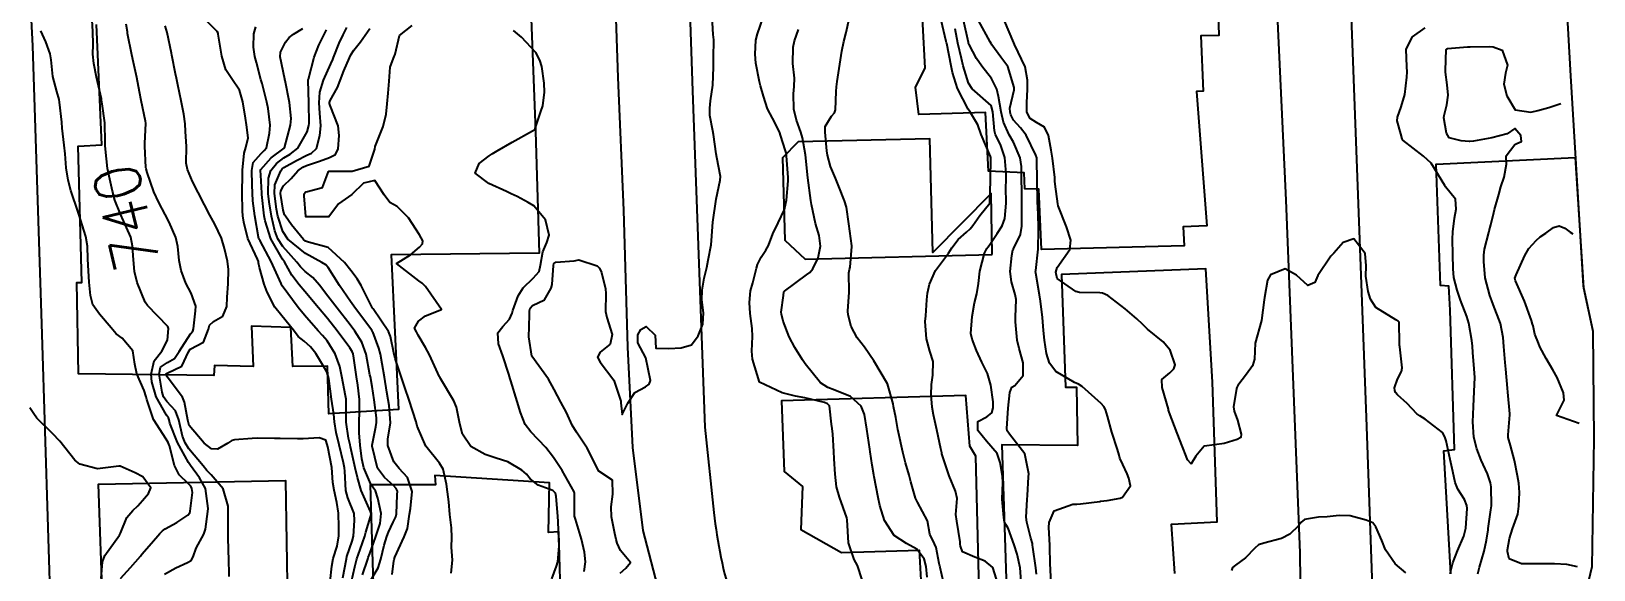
# Model space of a CAD drawing. Header units: metres. Extents: x 318500 to 325275, y 7408834 to 7428799.
# Drawn here: x 320299.1 to 320436.3, y 7413428 to 7413475.3 of the extents above; entities that cross this region are included whole.
import ezdxf
from ezdxf.enums import TextEntityAlignment as Align

# ---------------------------------------------------------------- set-up
doc = ezdxf.new("R2010")
doc.units = ezdxf.units.M
doc.header["$MEASUREMENT"] = 0
for name, color, linetype in [('Area', 45, 'Continuous'), ('Cotas', 45, 'Continuous'), ('Curvas de Nivel 1m', 11, 'Continuous'), ('Curvas de Nivel 5m', 15, 'Continuous'), ('Edificações', 30, 'Continuous'), ('Vias Primárias', 230, 'Continuous')]:
    doc.layers.add(name, color=color, linetype=linetype)
doc.styles.add('Style-STANDARD', font='STANDARD.shx')

msp = doc.modelspace()

# ---------------------------------------------------------------- linework, layer by layer
at = {"layer": 'Area'}
msp.add_lwpolyline([(320433.88, 7413477.62), (320434.23, 7413471.39), (320435.34, 7413452.96), (320436.2, 7413448.97), (320436.28, 7413439.52), (320436.21, 7413433.9), (320436.11, 7413428.29), (320435.69, 7413426.56), (320435.59, 7413415.06), (320435.23, 7413411.91), (320435.24, 7413411.36), (320435.26, 7413408.71), (320434.72, 7413403.46), (320434.51, 7413402.12), (320434.26, 7413398.4), (320434.36, 7413388.74), (320434.14, 7413387.75), (320434.2, 7413379.74), (320433.91, 7413374.21), (320432.94, 7413350.8), (320432.5, 7413343.36), (320432.4, 7413335.12)], dxfattribs=at)
at = {"layer": 'Curvas de Nivel 1m', "flags": 128}
for points, elevation in [([(320326.47, 7413427.32), (320326.78, 7413428.98), (320326.83, 7413429.18), (320327.29, 7413430.53), (320327.39, 7413430.97), (320327.5, 7413432.34), (320327.45, 7413432.97), (320326.9, 7413434.35), (320326.72, 7413434.98), (320326.63, 7413436.69), (320326.61, 7413436.98), (320326.53, 7413437.4), (320326.13, 7413438.99), (320325.88, 7413440.09), (320325.74, 7413441), (320325.67, 7413441.68), (320325.48, 7413443.01), (320325.23, 7413444.82), (320325.19, 7413445.01), (320325.05, 7413445.41), (320324.1, 7413447.02), (320323.64, 7413447.6), (320323.08, 7413448.1), (320322.54, 7413448.5), (320322.12, 7413449.05), (320321.11, 7413450.31), (320320.51, 7413451.08), (320319.82, 7413452.4), (320319.57, 7413453.09), (320319.16, 7413454.58), (320319.06, 7413454.98), (320319.05, 7413455.09), (320318.96, 7413455.3), (320318.14, 7413457.11), (320317.78, 7413458.56), (320317.69, 7413459.11), (320317.65, 7413459.53), (320317.64, 7413461.11), (320317.67, 7413462.72), (320317.66, 7413463.11), (320317.8, 7413464.61), (320317.95, 7413465.11), (320318.15, 7413465.94), (320318.02, 7413467.11), (320317.92, 7413467.69), (320317.68, 7413469.12), (320317.38, 7413470.15), (320316.72, 7413471.13), (320316.19, 7413471.93), (320315.85, 7413473.14), (320315.53, 7413475.06), (320315.51, 7413475.15), (320315.44, 7413475.29), (320313.58, 7413477.17)], 743), ([(320316.49, 7413427.44), (320316.45, 7413429.12), (320316.44, 7413429.52), (320316.41, 7413431.12), (320316.41, 7413431.57), (320316.39, 7413433.12), (320316.39, 7413433.62), (320315.97, 7413435.13), (320314.92, 7413436.36), (320314.53, 7413436.75), (320314.2, 7413437.15), (320312.95, 7413438.63), (320312.61, 7413439.18), (320312.39, 7413439.76), (320312.06, 7413441.18), (320311.78, 7413441.97), (320311.01, 7413442.8), (320310.72, 7413443.2), (320310.6, 7413443.63), (320310.33, 7413445.21), (320310.45, 7413445.81), (320311.06, 7413446.22), (320311.69, 7413446.57), (320312.09, 7413447.18), (320313.09, 7413448.74), (320313.29, 7413448.97), (320313.36, 7413449.17), (320313.53, 7413450.75), (320313.55, 7413451.17), (320313.14, 7413452.32), (320312.68, 7413453.18), (320312.28, 7413454.3), (320312.1, 7413455.19), (320311.98, 7413456.4), (320311.81, 7413457.19), (320311.22, 7413458.54), (320310.87, 7413459.21), (320310.3, 7413460.28), (320309.86, 7413461.22), (320309.28, 7413462.9), (320309.19, 7413463.23), (320309.17, 7413463.34), (320309.08, 7413465.23), (320309.08, 7413465.47), (320309.17, 7413467.23), (320309.15, 7413467.41), (320308.77, 7413469.24), (320308.62, 7413469.99), (320308.37, 7413471.24), (320308.09, 7413472.56), (320307.94, 7413473.24), (320307.57, 7413475.11), (320307.55, 7413475.25), (320307.45, 7413475.94)], 741), ([(320325.34, 7413427), (320325.49, 7413428.33), (320325.62, 7413429), (320325.96, 7413430.11), (320326.11, 7413430.99), (320326.11, 7413431.75), (320326.09, 7413432.99), (320325.95, 7413433.94), (320325.69, 7413435), (320325.6, 7413435.68), (320325.5, 7413437), (320325.15, 7413438.81), (320325.1, 7413439.01), (320324.97, 7413439.39), (320324.39, 7413439.6), (320322.97, 7413439.52), (320322.49, 7413439.52), (320320.97, 7413439.55), (320320.47, 7413439.56), (320318.97, 7413439.57), (320318.51, 7413439.55), (320316.96, 7413439.43), (320316.72, 7413439.37), (320316.36, 7413439.13), (320315.47, 7413438.62), (320314.95, 7413438.64), (320314.28, 7413439.15), (320312.98, 7413440.69), (320312.85, 7413441.17), (320312.58, 7413442.75), (320312.38, 7413443.18), (320311.04, 7413444.96), (320310.96, 7413445.2), (320310.98, 7413445.27), (320311.04, 7413445.3), (320312.33, 7413445.9), (320312.91, 7413447.17), (320313.07, 7413447.39), (320314.23, 7413448.01), (320314.67, 7413449.15), (320314.75, 7413449.5), (320315.1, 7413449.83), (320315.94, 7413450.3), (320316.27, 7413451.13), (320316.31, 7413451.96), (320316.4, 7413453.13), (320316.43, 7413454.4), (320316.33, 7413455.13), (320316.08, 7413456.24), (320315.8, 7413457.14), (320315.22, 7413458.36), (320314.8, 7413459.15), (320314.32, 7413460.08), (320313.76, 7413461.16), (320313.26, 7413462.12), (320312.82, 7413463.18), (320312.72, 7413463.74), (320312.73, 7413465.18), (320312.66, 7413466.52), (320312.61, 7413467.18), (320312.5, 7413468.03), (320312.27, 7413469.19), (320311.97, 7413470.6), (320311.85, 7413471.19), (320311.77, 7413471.57), (320311.44, 7413473.2), (320311.41, 7413473.38), (320311.04, 7413475.21), (320310.87, 7413475.78)], 742), ([(320327.24, 7413426.98), (320327.51, 7413428.28), (320327.7, 7413428.97), (320328, 7413429.8), (320328.39, 7413430.96), (320328.49, 7413431.33), (320328.88, 7413432.66), (320328.95, 7413432.89), (320328.95, 7413432.96), (320328.88, 7413433.14), (320328.07, 7413434.97), (320327.76, 7413436.14), (320327.55, 7413436.97), (320327.13, 7413438.81), (320327.1, 7413438.98), (320326.97, 7413439.59), (320326.77, 7413440.98), (320326.77, 7413442.75), (320326.75, 7413442.99), (320326.71, 7413443.3), (320326.38, 7413445), (320326.19, 7413445.86), (320325.8, 7413447), (320325.08, 7413448.12), (320324.67, 7413448.6), (320324.3, 7413449.02), (320323.11, 7413450.37), (320322.53, 7413451.05), (320321.15, 7413452.97), (320321.09, 7413453.07), (320321.06, 7413453.16), (320320.18, 7413455.08), (320319.2, 7413456.9), (320319.1, 7413457.09), (320319.07, 7413457.23), (320318.73, 7413459.1), (320318.55, 7413460.41), (320318.53, 7413461.1), (320318.52, 7413461.84), (320318.47, 7413463.1), (320318.6, 7413463.79), (320319.3, 7413464.59), (320319.57, 7413464.83), (320319.75, 7413465.09), (320320.04, 7413466.37), (320320.08, 7413467.08), (320319.9, 7413468.53), (320319.79, 7413469.09), (320319.38, 7413470.73), (320319.28, 7413471.09), (320318.88, 7413472.58), (320318.75, 7413473.1), (320318.61, 7413473.91), (320318.65, 7413475.1), (320318.84, 7413475.71)], 744), ([(320330.81, 7413427.61), (320330.95, 7413428.8), (320330.97, 7413428.93), (320331.03, 7413429.12), (320331.85, 7413430.91), (320332.13, 7413431.64), (320332.33, 7413432.91), (320332.4, 7413433.39), (320332.55, 7413434.91), (320332.13, 7413436.12), (320331.4, 7413436.92), (320330.94, 7413437.51), (320330.42, 7413438.94), (320330.42, 7413439.49), (320330.64, 7413440.94), (320330.53, 7413442.46), (320330.45, 7413442.94), (320330.34, 7413443.62), (320330.11, 7413444.94), (320329.91, 7413446.1), (320329.76, 7413446.95), (320329.62, 7413447.49), (320329.09, 7413448.93), (320329.08, 7413448.95), (320329.01, 7413449.05), (320327.57, 7413450.98), (320327.13, 7413451.59), (320326.17, 7413453), (320325.17, 7413454.58), (320324.97, 7413454.81), (320324.63, 7413455.02), (320323.18, 7413455.8), (320321.64, 7413457.06), (320321.21, 7413457.72), (320320.75, 7413459.07), (320320.63, 7413459.68), (320320.47, 7413461.08), (320320.51, 7413461.83), (320321.01, 7413463.07), (320321.13, 7413463.23), (320321.28, 7413463.34), (320322.4, 7413463.95), (320323.3, 7413464.43), (320323.71, 7413464.62), (320324.16, 7413465.03), (320324.45, 7413466.15), (320324.52, 7413467.02), (320324.45, 7413468.13), (320324.38, 7413469.02), (320324.45, 7413469.95), (320324.76, 7413471.02), (320325.4, 7413472.46), (320325.58, 7413472.84), (320325.65, 7413473.01), (320326.15, 7413474.28), (320326.48, 7413475), (320326.82, 7413475.63)], 747), ([(320335.97, 7413427.71), (320336.09, 7413428.86), (320336, 7413430.02), (320336.02, 7413430.86), (320336, 7413431.72), (320335.87, 7413432.87), (320335.76, 7413434), (320335.66, 7413434.87), (320335.58, 7413435.53), (320335.28, 7413436.87), (320334.94, 7413437.37), (320333.76, 7413438.89), (320332.99, 7413440.64), (320332.92, 7413440.91), (320332.89, 7413441.01), (320332.28, 7413442.92), (320331.92, 7413444.03), (320331.62, 7413444.92), (320331.06, 7413446.57), (320330.98, 7413446.93), (320330.66, 7413448.51), (320330.48, 7413448.94), (320329.12, 7413450.94), (320329.11, 7413450.96), (320329.08, 7413451), (320328.07, 7413452.98), (320327.73, 7413453.56), (320327.16, 7413454.3), (320326.62, 7413455), (320325.19, 7413456.31), (320323.45, 7413456.78), (320323.2, 7413456.87), (320323, 7413457.04), (320321.96, 7413458.32), (320321.42, 7413459.07), (320321.35, 7413459.19), (320321.24, 7413459.61), (320321, 7413461.07), (320321.02, 7413461.31), (320321.26, 7413461.74), (320321.94, 7413462.39), (320322.52, 7413463.05), (320322.95, 7413463.38), (320323.29, 7413463.52), (320324.42, 7413463.9), (320325.3, 7413464.24), (320325.81, 7413464.5), (320326.07, 7413465), (320326.15, 7413466.17), (320326.06, 7413467), (320325.36, 7413468.78), (320325.3, 7413468.96), (320325.3, 7413469.01), (320325.3, 7413469.07), (320325.36, 7413469.22), (320326.01, 7413470.38), (320326.23, 7413471), (320326.54, 7413471.85), (320327.04, 7413472.99), (320327.16, 7413473.25), (320327.42, 7413473.66), (320328.02, 7413474.39), (320328.43, 7413474.98), (320328.85, 7413475.57)], 748), ([(320344.81, 7413427.22), (320345.23, 7413428.33), (320345.34, 7413428.73), (320345.45, 7413430.13), (320345.44, 7413430.73), (320345.38, 7413432.23), (320345.34, 7413432.74), (320345.2, 7413434.45), (320345.13, 7413434.74), (320344.91, 7413434.97), (320343.61, 7413435.45), (320342.92, 7413436), (320342.58, 7413436.43), (320342.18, 7413436.78), (320340.94, 7413437.49), (320339.94, 7413437.82), (320338.95, 7413438.14), (320337.69, 7413438.84), (320336.98, 7413439.93), (320336.75, 7413440.85), (320336.44, 7413442.29), (320336.21, 7413442.86), (320335.04, 7413444.82), (320335, 7413444.88), (320334.95, 7413444.98), (320334.06, 7413446.9), (320333.72, 7413447.54), (320333.09, 7413448.62), (320332.92, 7413448.91), (320332.76, 7413449.25), (320333.1, 7413449.84), (320333.71, 7413450.31), (320335.12, 7413450.88), (320333.73, 7413452.9), (320333.44, 7413453.19), (320333.15, 7413453.41), (320331.17, 7413454.93), (320332.42, 7413455.68), (320333.19, 7413456.36), (320333.45, 7413456.65), (320333.49, 7413456.91), (320333.21, 7413457.44), (320332.23, 7413458.92), (320331.24, 7413459.93), (320330.58, 7413460.27), (320330.09, 7413460.95), (320329.27, 7413462.21), (320328.27, 7413461.98), (320327.25, 7413460.99), (320326.08, 7413460.17), (320325.23, 7413459.01), (320323.25, 7413459.02), (320323.23, 7413459.02), (320323.22, 7413459.04), (320323.08, 7413460.87), (320323.08, 7413461.04), (320323.15, 7413461.15), (320323.25, 7413461.22), (320324.68, 7413461.6), (320325.2, 7413463.01), (320325.25, 7413463.04), (320325.28, 7413463.04), (320327.24, 7413463.03), (320327.28, 7413463.02), (320328.77, 7413463.48), (320329.28, 7413464.96), (320329.31, 7413465.2), (320330, 7413466.95), (320330.26, 7413468.03), (320330.36, 7413468.95), (320330.44, 7413469.88), (320330.53, 7413470.94), (320330.63, 7413472.17), (320330.91, 7413472.94), (320331.06, 7413473.29), (320331.44, 7413474.93), (320332.54, 7413475.83)], 749), ([(320350.82, 7413427.72), (320351.31, 7413428.16), (320351.73, 7413428.65), (320350.84, 7413429.71), (320350.55, 7413430.36), (320350.46, 7413430.67), (320350.33, 7413431.2), (320350.06, 7413432.67), (320350.01, 7413433.56), (320350.17, 7413434.67), (320350.14, 7413435.89), (320348.93, 7413436.69), (320347.91, 7413438.71), (320346.98, 7413440.1), (320346.6, 7413440.73), (320346.1, 7413441.83), (320345.61, 7413442.74), (320345.03, 7413443.85), (320344.53, 7413444.76), (320343.07, 7413446.77), (320342.8, 7413448.48), (320342.79, 7413448.77), (320342.81, 7413449.06), (320342.85, 7413450.77), (320342.91, 7413450.99), (320343.13, 7413451.23), (320344.17, 7413451.72), (320344.76, 7413452.75), (320344.83, 7413453.08), (320344.96, 7413454.75), (320345, 7413454.92), (320345.17, 7413455.04), (320346.76, 7413455.15), (320347.18, 7413455.23), (320348.78, 7413454.7), (320349, 7413454.52), (320349.16, 7413454.13), (320349.51, 7413452.69), (320349.54, 7413452.29), (320349.51, 7413450.69), (320349.63, 7413450.17), (320350.1, 7413448.68), (320349.94, 7413447.82), (320349.07, 7413447.14), (320348.82, 7413446.69), (320349.06, 7413446.25), (320350.27, 7413444.68), (320350.86, 7413442.82), (320350.87, 7413442.67), (320351, 7413441.67), (320351.48, 7413442.66), (320352.09, 7413443.59), (320353.03, 7413444.08), (320353.36, 7413444.31), (320353.47, 7413444.63), (320353.07, 7413446.64), (320352.37, 7413447.94), (320352.36, 7413448.65), (320352.63, 7413449.12), (320353.1, 7413449.39), (320353.89, 7413448.63), (320353.94, 7413447.48), (320355.08, 7413447.45), (320356.18, 7413447.5), (320357.08, 7413447.78), (320357.67, 7413448.58), (320358.08, 7413449.6), (320358.12, 7413450.58), (320357.99, 7413451.73), (320358, 7413452.58), (320358.2, 7413453.62), (320358.43, 7413454.57), (320358.55, 7413455.2), (320358.79, 7413456.57), (320358.83, 7413456.94), (320358.96, 7413458.56), (320359.25, 7413460.56), (320359.59, 7413462.24), (320359.61, 7413462.56), (320359.3, 7413464.22), (320359.24, 7413464.56), (320359.01, 7413466.25), (320358.96, 7413466.57), (320358.69, 7413467.91), (320358.67, 7413468.57), (320358.75, 7413469.19), (320358.94, 7413470.57), (320359.01, 7413472.17), (320359, 7413472.57), (320359.01, 7413472.97), (320359.03, 7413474.57), (320358.99, 7413475.02), (320358.89, 7413476.57)], 751), ([(320372.06, 7413427.13), (320371.65, 7413428.39), (320371.35, 7413428.91), (320370.85, 7413430.4), (320370.75, 7413432.4), (320370.72, 7413432.57), (320370.08, 7413434.41), (320369.81, 7413435.31), (320369.7, 7413436.42), (320369.61, 7413437.76), (320369.56, 7413438.42), (320369.47, 7413439.93), (320369.41, 7413440.42), (320369.37, 7413440.8), (320369.2, 7413442.43), (320369.01, 7413442.6), (320368.74, 7413442.7), (320367.02, 7413443.13), (320366.21, 7413443.27), (320365.03, 7413443.57), (320363.04, 7413444.51), (320362.43, 7413446.52), (320362.38, 7413447.22), (320362.44, 7413448.52), (320362.41, 7413449.21), (320362.23, 7413450.52), (320362.17, 7413451.49), (320362.26, 7413452.52), (320362.45, 7413453.22), (320362.78, 7413454.51), (320362.87, 7413454.82), (320363.18, 7413455.46), (320363.61, 7413456.09), (320363.83, 7413456.5), (320364.2, 7413457.51), (320364.67, 7413458.49), (320365.24, 7413459.67), (320365.41, 7413460.48), (320365.56, 7413462.19), (320365.56, 7413462.48), (320365.42, 7413464.37), (320365.41, 7413464.48), (320365.4, 7413464.56), (320365.31, 7413464.9), (320364.93, 7413466.09), (320364.79, 7413466.49), (320364.18, 7413467.67), (320363.75, 7413468.5), (320363.38, 7413469.62), (320363.13, 7413470.51), (320363.04, 7413470.87), (320362.71, 7413472.52), (320362.65, 7413473.29), (320362.73, 7413474.52), (320362.86, 7413475.1), (320363.36, 7413476.51)], 752), ([(320379.33, 7413426.28), (320378.9, 7413428.22), (320378.89, 7413428.29), (320378.88, 7413428.34), (320378.83, 7413428.56), (320378.55, 7413429.99), (320378.42, 7413430.3), (320378, 7413431.16), (320377.8, 7413432.31), (320376.9, 7413433.97), (320376.75, 7413434.32), (320376.34, 7413435.74), (320376.17, 7413436.33), (320375.87, 7413437.41), (320375.63, 7413438.34), (320375.24, 7413440.09), (320375.18, 7413440.35), (320375.15, 7413440.51), (320375, 7413441.39), (320374.81, 7413442.35), (320374.77, 7413442.6), (320374.28, 7413444.36), (320373.07, 7413446.37), (320372.26, 7413447.56), (320371.63, 7413448.39), (320371.1, 7413449.38), (320370.82, 7413450.4), (320370.81, 7413450.72), (320370.91, 7413452.4), (320370.88, 7413454.11), (320370.95, 7413454.4), (320370.99, 7413454.59), (320371.14, 7413456.4), (320371.14, 7413456.46), (320370.9, 7413458.4), (320370.69, 7413459.86), (320370.52, 7413460.41), (320370.01, 7413461.68), (320369.71, 7413462.42), (320369.29, 7413463.43), (320369, 7413464.43), (320368.95, 7413464.8), (320368.8, 7413466.44), (320368.81, 7413466.96), (320369.35, 7413467.86), (320369.63, 7413468.16), (320369.71, 7413468.42), (320369.77, 7413470.03), (320369.81, 7413470.42), (320369.87, 7413470.9), (320370.09, 7413472.42), (320370.27, 7413473.57), (320370.45, 7413474.41), (320370.66, 7413475.2), (320370.91, 7413476.41)], 754), ([(320386.01, 7413426.99), (320385.93, 7413428.2), (320385.66, 7413429.39), (320385.41, 7413430.2), (320384.87, 7413431.67), (320384.68, 7413432.01), (320384.56, 7413432.21), (320384.48, 7413432.62), (320384.36, 7413434.22), (320384.41, 7413435.7), (320384.38, 7413436.22), (320384.18, 7413437.45), (320383.9, 7413438.23), (320382.98, 7413439.32), (320382.22, 7413440.25), (320382.22, 7413441.03), (320383.01, 7413441.45), (320383.45, 7413441.8), (320383.56, 7413442.23), (320383.56, 7413442.76), (320383.35, 7413444.24), (320383.06, 7413445.26), (320382.57, 7413446.25), (320382.1, 7413447.27), (320381.7, 7413448.26), (320381.61, 7413448.77), (320381.7, 7413450.26), (320381.93, 7413451.46), (320382.13, 7413452.26), (320382.26, 7413453.16), (320382.39, 7413454.25), (320382.79, 7413455.84), (320383.01, 7413456.24), (320383.09, 7413456.35), (320383.2, 7413456.51), (320383.9, 7413457.55), (320384.34, 7413458.22), (320384.59, 7413458.87), (320384.69, 7413460.22), (320384.68, 7413461.63), (320384.69, 7413462.22), (320384.7, 7413462.81), (320384.57, 7413464.22), (320384.19, 7413465.36), (320383.76, 7413466.23), (320383.68, 7413466.57), (320383.53, 7413468.24), (320383.37, 7413468.78), (320381.72, 7413470.27), (320381.4, 7413470.76), (320380.93, 7413472.27), (320380.77, 7413472.93), (320380.46, 7413474.28), (320380.21, 7413475.54)], 756), ([(320387.35, 7413427.65), (320387.31, 7413428.18), (320387.03, 7413430.02), (320387.01, 7413430.19), (320387, 7413430.32), (320386.87, 7413430.8), (320386.5, 7413432.19), (320386.45, 7413432.63), (320386.53, 7413434.19), (320386.56, 7413434.55), (320386.67, 7413436.19), (320386.68, 7413436.45), (320386.34, 7413438.2), (320384.99, 7413439.93), (320384.78, 7413440.21), (320384.77, 7413440.44), (320384.87, 7413442.21), (320385.03, 7413443.59), (320385.2, 7413444.05), (320385.45, 7413444.21), (320386.18, 7413445.07), (320386.2, 7413446.2), (320385.85, 7413447.44), (320385.67, 7413448.2), (320385.53, 7413449.8), (320385.53, 7413450.21), (320385.57, 7413451.77), (320385.5, 7413452.21), (320385.17, 7413453.31), (320385.05, 7413454.21), (320385.19, 7413455.62), (320385.29, 7413456.11), (320385.34, 7413456.21), (320385.95, 7413457.47), (320386.07, 7413458.2), (320386.07, 7413459.38), (320386.06, 7413460.2), (320386.06, 7413461.42), (320386.05, 7413462.2), (320386.05, 7413463.45), (320385.92, 7413464.2), (320385.33, 7413465.56), (320384.96, 7413466.22), (320384.46, 7413467.33), (320384.25, 7413468.23), (320384.02, 7413469.59), (320383.89, 7413470.23), (320383.4, 7413471.15), (320382.55, 7413472.25), (320382.09, 7413472.93), (320381.44, 7413474.14), (320381.39, 7413474.27), (320381.38, 7413474.33), (320380.95, 7413476.28)], 757), ([(320388.64, 7413426.32), (320388.58, 7413428.16), (320388.57, 7413428.43), (320388.52, 7413430.17), (320388.45, 7413431.74), (320388.47, 7413432.17), (320388.9, 7413433.2), (320390.56, 7413433.79), (320390.9, 7413433.78), (320391.23, 7413433.8), (320392.91, 7413434.03), (320392.98, 7413434.04), (320393.56, 7413434.1), (320394.7, 7413434.3), (320394.91, 7413434.4), (320395.6, 7413435.4), (320395.47, 7413436.07), (320395.32, 7413436.45), (320394.95, 7413437.26), (320394.69, 7413437.82), (320394.62, 7413438.09), (320394.47, 7413438.59), (320393.96, 7413440.1), (320393.6, 7413441.51), (320393.42, 7413442.1), (320393.27, 7413442.35), (320393.03, 7413442.61), (320391.38, 7413444.13), (320391.04, 7413444.32), (320390.71, 7413444.47), (320389.06, 7413445.44), (320388.5, 7413446.17), (320388.24, 7413447.02), (320388.05, 7413448.18), (320387.98, 7413449.04), (320387.89, 7413450.18), (320387.71, 7413451.61), (320387.63, 7413452.18), (320387.29, 7413454.08), (320387.28, 7413454.19), (320387.3, 7413454.3), (320387.52, 7413456.19), (320387.54, 7413457.87), (320387.53, 7413458.19), (320387.47, 7413459.97), (320387.45, 7413460.19), (320387.44, 7413460.36), (320387.41, 7413462.19), (320387.4, 7413464.09), (320387.39, 7413464.19), (320387.31, 7413464.43), (320386.46, 7413466.2), (320385.97, 7413466.83), (320385.35, 7413467.52), (320385.1, 7413467.96), (320385.04, 7413468.21), (320385.02, 7413468.56), (320385.39, 7413470.16), (320385.4, 7413470.2), (320385.39, 7413470.38), (320384.83, 7413472.22), (320384.23, 7413473.03), (320383.44, 7413474.13), (320383.4, 7413474.2), (320383.38, 7413474.24), (320383.3, 7413474.38), (320382.26, 7413476.26)], 758), ([(320423.69, 7413427.7), (320423.9, 7413428.64), (320424.32, 7413429.69), (320424.87, 7413430.98), (320425.04, 7413431.68), (320425.18, 7413433.4), (320425.15, 7413433.68), (320424.92, 7413434.2), (320424.34, 7413435.1), (320424.11, 7413435.69), (320423.9, 7413436.64), (320423.69, 7413437.7), (320423.33, 7413439.36), (320423.22, 7413439.71), (320423, 7413440.08), (320421.49, 7413441.24), (320421.02, 7413441.53), (320420.74, 7413441.73), (320419.91, 7413442.62), (320419.04, 7413443.39), (320418.88, 7413443.6), (320418.81, 7413443.76), (320418.8, 7413444), (320419.05, 7413444.76), (320419.39, 7413445.43), (320419.46, 7413445.75), (320419.27, 7413447.59), (320419.24, 7413447.76), (320419.23, 7413447.89), (320419.19, 7413449.76), (320419.12, 7413449.86), (320418.91, 7413449.98), (320417.14, 7413451.05), (320416.68, 7413451.79), (320416.49, 7413452.46), (320416.28, 7413453.8), (320416.29, 7413454.7), (320416.21, 7413455.8), (320415.22, 7413457.09), (320414.28, 7413456.76), (320413.45, 7413455.84), (320413.2, 7413455.57), (320412.05, 7413453.86), (320411.79, 7413453.24), (320411.17, 7413452.98), (320410.19, 7413453.88), (320409.19, 7413454.45), (320407.91, 7413453.91), (320407.64, 7413453.45), (320407.37, 7413451.92), (320407.34, 7413451.72), (320407.12, 7413449.92), (320406.56, 7413447.93), (320406.5, 7413446.51), (320406.33, 7413445.93), (320405.79, 7413445.21), (320405.04, 7413444.21), (320404.95, 7413444.04), (320404.93, 7413443.95), (320404.66, 7413442.32), (320404.72, 7413441.95), (320405.01, 7413441.15), (320405.34, 7413439.94), (320405.29, 7413439.64), (320404.98, 7413439.46), (320403.84, 7413439.1), (320402.98, 7413438.99), (320402.08, 7413438.87), (320401.34, 7413437.99), (320400.95, 7413437.34), (320400.63, 7413437.68), (320400.5, 7413438.01), (320400.17, 7413438.81), (320399.7, 7413440.02), (320399.02, 7413441.87), (320398.96, 7413442.03), (320398.94, 7413442.12), (320398.39, 7413444.04), (320398.36, 7413444.72), (320399.06, 7413445.33), (320399.43, 7413445.66), (320399.54, 7413446.02), (320399.09, 7413447.32), (320398.48, 7413448.04), (320397.11, 7413449.15), (320396.66, 7413449.6), (320396.16, 7413450.06), (320395.13, 7413450.94), (320393.62, 7413452.1), (320393.15, 7413452.32), (320392.91, 7413452.35), (320391.15, 7413452.38), (320390.82, 7413452.47), (320389.17, 7413453.6), (320389.07, 7413454.16), (320389.18, 7413454.58), (320390.28, 7413456.14), (320390.38, 7413456.97), (320389.98, 7413458.15), (320389.26, 7413459.99), (320389.22, 7413460.16), (320389, 7413461.89), (320388.98, 7413462.16), (320388.97, 7413462.48), (320388.76, 7413464.17), (320388.64, 7413464.86), (320388.42, 7413466.17), (320388.07, 7413466.9), (320387.35, 7413467.29), (320386.81, 7413467.65), (320386.51, 7413468.2), (320386.51, 7413469.06), (320386.58, 7413470.2), (320386.58, 7413471.02), (320386.37, 7413472.2), (320385.44, 7413474.15), (320385.42, 7413474.19), (320385.4, 7413474.21), (320385.36, 7413474.29), (320384.56, 7413476.22)], 759), ([(320306.95, 7413427.25), (320307.83, 7413428.22), (320308.69, 7413429.22), (320308.83, 7413429.38), (320309.68, 7413430.37), (320310.4, 7413431.2), (320310.62, 7413431.44), (320310.86, 7413431.62), (320311.89, 7413432.16), (320312.87, 7413432.81), (320313.02, 7413433.03), (320313.06, 7413433.17), (320313.26, 7413434.81), (320313.22, 7413435.17), (320313.11, 7413435.36), (320312.91, 7413435.57), (320312.09, 7413436.35), (320311.68, 7413437.19), (320311.25, 7413438.9), (320311.14, 7413439.2), (320310.96, 7413439.5), (320309.83, 7413441.21), (320309.26, 7413442.97), (320309.19, 7413443.22), (320309.02, 7413443.76), (320308.38, 7413445.23), (320308.21, 7413446.07), (320308.02, 7413447.24), (320307.08, 7413448.35), (320306.58, 7413448.75), (320306.14, 7413449.26), (320305.11, 7413450.46), (320304.52, 7413451.29), (320304.3, 7413452.12), (320304.2, 7413453.29), (320304.14, 7413454.27), (320304.09, 7413455.3), (320304.04, 7413456.45), (320303.91, 7413457.3), (320303.29, 7413459.24), (320303.27, 7413459.31), (320303.26, 7413459.34), (320303.23, 7413459.42), (320302.58, 7413461.32), (320302.35, 7413462.23), (320302.19, 7413463.32), (320302.08, 7413464.54), (320302.01, 7413465.32), (320301.84, 7413466.81), (320301.79, 7413467.33), (320301.59, 7413469.09), (320301.55, 7413469.33), (320301.37, 7413470.03), (320301.01, 7413471.34), (320300.85, 7413472.79), (320300.76, 7413473.34), (320300.4, 7413474.38), (320299.95, 7413475.35)], 739), ([(320328.84, 7413426.96), (320329.58, 7413428.19), (320329.8, 7413428.95), (320330.09, 7413430.19), (320330.33, 7413430.94), (320330.47, 7413431.32), (320330.87, 7413432.19), (320331.12, 7413432.68), (320331.17, 7413432.93), (320331.24, 7413434.59), (320331.25, 7413434.92), (320331.16, 7413435.17), (320330.91, 7413435.42), (320330.11, 7413436.13), (320329.5, 7413436.95), (320329.03, 7413438.89), (320329.04, 7413438.96), (320329.37, 7413440.57), (320329.43, 7413440.95), (320329.41, 7413441.37), (320329.21, 7413442.96), (320329.03, 7413444.12), (320328.89, 7413444.96), (320328.85, 7413445.15), (320328.5, 7413446.97), (320328.12, 7413448.01), (320327.52, 7413448.98), (320327.1, 7413449.53), (320325.97, 7413451), (320325.14, 7413452.06), (320324.41, 7413453.02), (320323.83, 7413453.7), (320323.16, 7413454.23), (320322.76, 7413454.64), (320322.42, 7413455.05), (320321.19, 7413456.41), (320320.75, 7413457.07), (320320.5, 7413457.78), (320320.19, 7413459.08), (320319.99, 7413460.34), (320319.92, 7413461.08), (320319.93, 7413462.42), (320320.14, 7413463.08), (320320.65, 7413463.71), (320321.3, 7413464.19), (320321.85, 7413464.51), (320322.51, 7413465.05), (320323.32, 7413466.48), (320323.49, 7413467.04), (320323.51, 7413467.21), (320323.47, 7413469.04), (320323.42, 7413471), (320323.43, 7413471.04), (320323.45, 7413471.1), (320323.94, 7413473.03), (320324.37, 7413474.08), (320324.82, 7413475.02), (320325.02, 7413475.45)], 746), ([(320377.76, 7413427.36), (320377.68, 7413428.31), (320377.5, 7413428.98), (320376.85, 7413429.82), (320375.94, 7413430.33), (320374.86, 7413431.04), (320374.02, 7413432.36), (320373.6, 7413433.66), (320373.46, 7413434.36), (320373.11, 7413436.18), (320373.08, 7413436.37), (320372.94, 7413437.21), (320372.77, 7413438.37), (320372.74, 7413438.6), (320372.47, 7413440.38), (320372.27, 7413441.65), (320371.96, 7413442.39), (320371.02, 7413443.24), (320369.65, 7413443.8), (320369.03, 7413444.04), (320368.41, 7413444.44), (320367.06, 7413446.1), (320366.83, 7413446.45), (320366.15, 7413447.53), (320365.66, 7413448.47), (320365.11, 7413449.85), (320364.97, 7413450.48), (320364.96, 7413450.65), (320365.14, 7413452.1), (320365.19, 7413452.43), (320365.23, 7413452.48), (320367.16, 7413453.91), (320367.47, 7413454.14), (320367.73, 7413454.44), (320368.2, 7413455.42), (320368.41, 7413456.44), (320368.27, 7413457.39), (320367.97, 7413458.44), (320367.6, 7413460.09), (320367.54, 7413460.45), (320367.28, 7413462.45), (320367.07, 7413464.45), (320366.82, 7413465.95), (320366.68, 7413466.46), (320366.3, 7413467.51), (320366.07, 7413468.47), (320366.04, 7413469.81), (320366.1, 7413470.47), (320366.11, 7413471.18), (320365.96, 7413472.47), (320365.99, 7413473.92), (320366.11, 7413474.47), (320366.46, 7413475.46)], 753), ([(320434.84, 7413428.29), (320433.92, 7413428.48), (320432.84, 7413428.55), (320431.89, 7413428.53), (320430.84, 7413428.53), (320429.93, 7413428.53), (320428.85, 7413428.99), (320428.72, 7413429.63), (320428.72, 7413429.77), (320428.87, 7413430.76), (320429.15, 7413431.63), (320429.62, 7413432.9), (320429.69, 7413433.62), (320429.75, 7413434.8), (320429.7, 7413435.62), (320429.6, 7413436.27), (320429.33, 7413437.62), (320428.98, 7413438.93), (320428.78, 7413439.63), (320428.77, 7413439.86), (320428.92, 7413441.63), (320428.92, 7413441.73), (320428.74, 7413443.63), (320428.7, 7413443.98), (320428.55, 7413445.64), (320428.5, 7413446.22), (320428.38, 7413447.64), (320428.32, 7413448.42), (320428.09, 7413449.64), (320427.46, 7413451.33), (320427.33, 7413451.65), (320427.16, 7413452.12), (320426.75, 7413453.66), (320426.62, 7413455.09), (320426.63, 7413455.66), (320426.7, 7413456.17), (320427.07, 7413457.65), (320427.1, 7413457.78), (320427.24, 7413458.32), (320427.51, 7413459.39), (320427.58, 7413459.65), (320427.95, 7413460.97), (320428.13, 7413461.64), (320428.42, 7413462.51), (320428.63, 7413463.64), (320428.58, 7413464.38), (320429.34, 7413465.38), (320429.52, 7413465.45), (320429.93, 7413465.62), (320429.88, 7413466.16), (320429.35, 7413466.76), (320428.68, 7413466.31), (320427.34, 7413465.95), (320425.72, 7413465.67), (320425.4, 7413465.62), (320425.34, 7413465.62), (320424.63, 7413465.69), (320423.59, 7413465.95), (320423.35, 7413466.35), (320423.13, 7413467.71), (320423.16, 7413467.92), (320423.38, 7413468.85), (320423.49, 7413469.71), (320423.4, 7413470.6), (320423.28, 7413471.71), (320423.27, 7413471.86), (320423.33, 7413473.71), (320423.37, 7413473.78), (320423.44, 7413473.8), (320425.19, 7413473.94), (320425.44, 7413473.95), (320427.12, 7413473.98), (320427.44, 7413473.96), (320428.24, 7413473.64), (320428.72, 7413472.34), (320428.52, 7413471.64), (320428.38, 7413470.67), (320428.64, 7413469.64), (320429.37, 7413468.4), (320430.76, 7413468.22), (320431.37, 7413468.34), (320432.33, 7413468.63), (320433.38, 7413468.97)], 761), ([(320435.01, 7413440.87), (320433.02, 7413441.57), (320433.68, 7413442.91), (320433.63, 7413443.56), (320433.06, 7413444.92), (320432.69, 7413445.58), (320432.09, 7413446.58), (320431.56, 7413447.59), (320431.42, 7413447.91), (320431.11, 7413448.7), (320430.95, 7413449.43), (320430.91, 7413449.6), (320430.82, 7413449.91), (320430.19, 7413451.61), (320429.41, 7413453.4), (320429.36, 7413453.63), (320429.46, 7413453.91), (320430.22, 7413455.61), (320430.58, 7413456.23), (320431.22, 7413456.95), (320431.57, 7413457.25), (320432.06, 7413457.59), (320432.75, 7413458.07), (320433.24, 7413458.24), (320433.75, 7413458.02), (320434.21, 7413457.66), (320434.44, 7413457.52)], 762), ([(320305.26, 7413427.27), (320305.38, 7413428.71), (320305.58, 7413429.27), (320306.85, 7413431.07), (320306.94, 7413431.25), (320307.5, 7413432.61), (320308.02, 7413433.23), (320308.47, 7413433.64), (320308.89, 7413434.12), (320309.4, 7413434.72), (320309.62, 7413435.21), (320308.92, 7413436.17), (320308.24, 7413436.54), (320306.93, 7413437.13), (320306.8, 7413437.13), (320304.93, 7413436.89), (320303.39, 7413437.3), (320302.94, 7413437.66), (320301.61, 7413439.32), (320300.97, 7413440), (320299.59, 7413441.35), (320299.35, 7413441.71), (320299, 7413442.24)], 738), ([(320419.79, 7413427.75), (320418.84, 7413428.55), (320417.99, 7413429.77), (320417.67, 7413430.58), (320417.16, 7413431.79), (320416.89, 7413432.13), (320416.29, 7413432.39), (320414.89, 7413432.75), (320413.92, 7413432.8), (320412.89, 7413432.67), (320412.12, 7413432.63), (320410.89, 7413432.45), (320410.58, 7413432.18), (320410.36, 7413431.88), (320409.6, 7413431.15), (320408.87, 7413430.77), (320407.32, 7413430.37), (320406.86, 7413430.22), (320406.53, 7413429.93), (320405.71, 7413429.07), (320404.84, 7413428.42), (320404.56, 7413428.22), (320404.48, 7413427.95)], 758)]:
    msp.add_lwpolyline(points, dxfattribs=dict(at, elevation=elevation))
at = {"layer": 'Curvas de Nivel 5m', "flags": 128}
for points, elevation in [([(320310.81, 7413427.63), (320311.8, 7413428.2), (320312.82, 7413428.66), (320313.14, 7413428.85), (320313.32, 7413429.16), (320313.59, 7413429.91), (320314.25, 7413431.15), (320314.41, 7413431.6), (320314.61, 7413433.14), (320314.63, 7413433.4), (320314.42, 7413435.15), (320313.87, 7413436.1), (320313.1, 7413437.17), (320312.93, 7413437.43), (320311.96, 7413439.19), (320311.29, 7413440.89), (320311.21, 7413441.2), (320311.15, 7413441.36), (320310.99, 7413441.59), (320310.09, 7413443.21), (320309.7, 7413444.54), (320309.63, 7413445.21), (320309.91, 7413446.36), (320310.57, 7413447.21), (320311.08, 7413448.18), (320311.15, 7413449.2), (320311.09, 7413449.38), (320309.32, 7413451.23), (320309.12, 7413451.51), (320308.42, 7413453.24), (320308.19, 7413454.21), (320308.08, 7413455.24), (320308, 7413456.43), (320307.84, 7413457.24), (320307.22, 7413458.66), (320306.94, 7413459.25), (320306.46, 7413460.48), (320306.24, 7413461.27), (320305.94, 7413462.6), (320305.82, 7413463.27), (320305.62, 7413464.96), (320305.6, 7413465.28), (320305.6, 7413465.57), (320305.58, 7413467.28), (320305.35, 7413468.95), (320305.29, 7413469.28), (320305.27, 7413469.38), (320304.85, 7413471.29), (320304.6, 7413472.49), (320304.52, 7413473.29), (320304.56, 7413474.16), (320304.51, 7413475.29), (320304.45, 7413476.3)], 740), ([(320328.18, 7413427.59), (320328.65, 7413428.96), (320328.7, 7413429.09), (320328.83, 7413429.45), (320329.37, 7413430.95), (320329.73, 7413432.08), (320329.83, 7413432.95), (320329.54, 7413434.31), (320329.32, 7413434.95), (320329.15, 7413435.19), (320328.92, 7413435.53), (320328.32, 7413436.97), (320328.14, 7413437.77), (320328, 7413438.97), (320327.9, 7413440.05), (320327.91, 7413440.97), (320327.94, 7413441.91), (320327.92, 7413442.98), (320327.78, 7413444.22), (320327.67, 7413444.98), (320327.43, 7413446.61), (320327.36, 7413446.99), (320327.29, 7413447.2), (320327.08, 7413447.52), (320325.97, 7413449), (320325.11, 7413450.09), (320324.33, 7413451.02), (320323.14, 7413452.46), (320322.64, 7413453.05), (320322, 7413453.9), (320321.33, 7413455.07), (320321.17, 7413455.31), (320320.13, 7413457.08), (320319.64, 7413458.67), (320319.57, 7413459.09), (320319.36, 7413460.98), (320319.35, 7413461.09), (320319.27, 7413462.68), (320319.25, 7413463.09), (320319.25, 7413463.12), (320319.28, 7413463.16), (320320.17, 7413464.21), (320321.31, 7413465.06), (320321.33, 7413465.09), (320321.87, 7413467.06), (320321.93, 7413467.65), (320321.77, 7413469.06), (320321.39, 7413470.99), (320321.37, 7413471.07), (320321.36, 7413471.1), (320320.97, 7413473.07), (320321, 7413473.49), (320321.43, 7413474.36), (320321.74, 7413474.76), (320322.13, 7413475.06), (320322.94, 7413475.56)], 745), ([(320383.84, 7413427.2), (320383.52, 7413428.23), (320382.84, 7413428.79), (320381.96, 7413429.14), (320380.85, 7413429.6), (320380.69, 7413430.1), (320380.67, 7413430.27), (320380.65, 7413430.48), (320380.36, 7413432.28), (320380.27, 7413432.89), (320380.39, 7413434.28), (320380.26, 7413434.93), (320379.68, 7413436.28), (320379.06, 7413438.19), (320379.04, 7413438.29), (320378.97, 7413438.64), (320378.62, 7413440.3), (320378.33, 7413441.62), (320378.21, 7413442.3), (320378.12, 7413443.39), (320378.14, 7413444.3), (320378.26, 7413445.1), (320378.28, 7413446.3), (320378.01, 7413447.23), (320377.69, 7413448.31), (320377.6, 7413449.83), (320377.64, 7413450.31), (320377.73, 7413451.73), (320377.79, 7413452.31), (320377.96, 7413453.11), (320378.48, 7413454.3), (320379.19, 7413455.23), (320379.64, 7413455.84), (320379.92, 7413456.28), (320380.47, 7413457.02), (320381.22, 7413457.66), (320381.54, 7413457.96), (320381.77, 7413458.26), (320382.38, 7413459.12), (320383.26, 7413460.21), (320383.27, 7413460.23), (320383.32, 7413462.24), (320383.35, 7413464.2), (320383.34, 7413464.24), (320383.31, 7413464.32), (320382.5, 7413466.25), (320382.2, 7413467.1), (320381.5, 7413468.27), (320381.36, 7413468.46), (320380.44, 7413470.28), (320380, 7413471.69), (320379.87, 7413472.29), (320379.48, 7413474.25), (320379.47, 7413474.29), (320379.44, 7413474.42), (320379, 7413476.3)], 755), ([(320426.11, 7413427.66), (320426.24, 7413428.26), (320426.67, 7413429.65), (320426.87, 7413430.62), (320427, 7413431.53), (320427.02, 7413431.65), (320427.26, 7413433.29), (320427.29, 7413433.65), (320427.27, 7413435.31), (320427.23, 7413435.65), (320426.95, 7413436.44), (320426.56, 7413437.26), (320426.39, 7413437.66), (320426.01, 7413438.63), (320425.74, 7413439.67), (320425.67, 7413441.01), (320425.69, 7413441.67), (320425.72, 7413442.36), (320425.79, 7413443.67), (320425.83, 7413444.9), (320425.79, 7413445.67), (320425.67, 7413447.09), (320425.63, 7413447.67), (320425.58, 7413448.15), (320425.32, 7413449.68), (320425.13, 7413450.26), (320424.57, 7413451.69), (320424.28, 7413452.58), (320424.01, 7413453.7), (320423.93, 7413454.44), (320423.9, 7413455.7), (320423.87, 7413457.05), (320423.9, 7413457.7), (320424.05, 7413458.9), (320424.19, 7413459.7), (320424.14, 7413460.56), (320423.28, 7413461.66), (320423.24, 7413461.71), (320423.21, 7413461.78), (320422, 7413463.72), (320421.32, 7413464.34), (320419.53, 7413465.76), (320419.45, 7413465.87), (320419.35, 7413466.3), (320419.03, 7413467.44), (320419.05, 7413467.76), (320419.37, 7413468.68), (320419.7, 7413469.76), (320419.88, 7413471.29), (320419.89, 7413471.75), (320419.87, 7413472.2), (320419.82, 7413473.75), (320420.37, 7413474.83), (320421.47, 7413475.6)], 760), ([(320347.64, 7413427.88), (320347.77, 7413428.71), (320347.69, 7413429.56), (320347.43, 7413430.71), (320346.88, 7413432.46), (320346.81, 7413432.72), (320346.81, 7413432.8), (320346.79, 7413434.72), (320346.76, 7413434.87), (320345.71, 7413436.73), (320344.95, 7413437.89), (320344.28, 7413438.76), (320342.98, 7413440.15), (320342.47, 7413440.78), (320342.05, 7413441.83), (320341.77, 7413442.79), (320341.21, 7413444.62), (320341.16, 7413444.8), (320341.05, 7413445.21), (320340.52, 7413446.81), (320340.13, 7413447.86), (320340.07, 7413448.82), (320340.51, 7413449.4), (320341.11, 7413450.03), (320341.34, 7413450.57), (320341.4, 7413450.8), (320341.85, 7413452.08), (320342.29, 7413452.78), (320343.16, 7413453.64), (320343.7, 7413454.23), (320343.83, 7413454.76), (320344.02, 7413455.93), (320344.38, 7413456.76), (320344.57, 7413457.4), (320344.27, 7413458.76), (320343.24, 7413459.97), (320342.74, 7413460.28), (320341.76, 7413460.79), (320341.25, 7413461.05), (320340.82, 7413461.24), (320339.27, 7413461.95), (320338.09, 7413462.84), (320338.42, 7413463.71), (320339.3, 7413464.36), (320339.58, 7413464.55), (320340.01, 7413464.82), (320341.32, 7413465.56), (320343.12, 7413466.56), (320343.33, 7413466.7), (320343.36, 7413466.74), (320343.36, 7413466.77), (320343.84, 7413468.28), (320344.02, 7413468.76), (320344.18, 7413469.96), (320344.15, 7413470.76), (320343.94, 7413472.23), (320343.77, 7413472.77), (320343.42, 7413473.44), (320342.14, 7413474.79), (320341.45, 7413475.39)], 750)]:
    msp.add_lwpolyline(points, dxfattribs=dict(at, elevation=elevation))
at = {"layer": 'Edificações'}
for points in [[(320403.2, 7413480.61), (320403.37, 7413474.95), (320401.79, 7413474.91), (320401.98, 7413470.04), (320401.42, 7413470.03), (320402.3, 7413458.24), (320400.23, 7413458.15), (320400.32, 7413456.48), (320387.81, 7413456.14), (320387.58, 7413461.46), (320386.35, 7413461.47), (320386.28, 7413462.89), (320383.14, 7413463.02), (320382.88, 7413468.19), (320377.03, 7413467.99), (320376.73, 7413470.39), (320377.59, 7413472.08), (320377.17, 7413479.84)], [(320342.91, 7413478.74), (320343.37, 7413466.52), (320343.71, 7413455.84), (320330.71, 7413455.67), (320331.36, 7413442.11), (320325.24, 7413441.73), (320325.13, 7413445.91), (320322.08, 7413445.88), (320321.91, 7413449.31), (320318.46, 7413449.41), (320318.6, 7413445.88), (320315.2, 7413445.95), (320315.13, 7413445.07), (320303.27, 7413445.24), (320303.1, 7413453.25), (320303.55, 7413453.24), (320303.22, 7413465.21), (320305.3, 7413465.34), (320304.83, 7413475.91)], [(320423.74, 7413427.68), (320423.11, 7413438.48), (320424.06, 7413438.57), (320423.67, 7413450.82), (320423.57, 7413452.93), (320422.83, 7413452.98), (320422.44, 7413463.63), (320434.66, 7413464.23), (320435.38, 7413452.79), (320436.2, 7413448.97), (320436.28, 7413439.52), (320436.21, 7413433.9), (320436.11, 7413428.29), (320435.69, 7413426.56)], [(320399.51, 7413427.69), (320399.22, 7413432.03), (320403.23, 7413432.22), (320402.8, 7413444.49), (320402.24, 7413454.44), (320389.56, 7413453.94), (320389.92, 7413444.05), (320390.86, 7413444.06), (320390.97, 7413438.94), (320384.32, 7413439), (320384.9, 7413420.9)], [(320382.35, 7413425.09), (320382.04, 7413437.99), (320381.5, 7413438.89), (320381.17, 7413443.32), (320364.98, 7413442.85), (320365.21, 7413436.65), (320366.83, 7413435.34), (320366.68, 7413431.56), (320370.25, 7413429.54), (320377.07, 7413429.73), (320377.32, 7413424.99)], [(320305.39, 7413424.66), (320305.03, 7413435.55), (320321.42, 7413435.86), (320321.6, 7413425.09)], [(320345.53, 7413427.15), (320345.43, 7413431.36), (320344.52, 7413431.3), (320344.61, 7413435.67), (320334.54, 7413436.29), (320334.6, 7413435.48), (320328.87, 7413435.48), (320329.17, 7413425.78)]]:
    msp.add_lwpolyline(points, dxfattribs=at)
msp.add_lwpolyline([(320383.46, 7413455.71), (320383.39, 7413461.08), (320378.25, 7413455.88), (320378.01, 7413465.87), (320366.45, 7413465.59), (320365.06, 7413464.2), (320365.27, 7413456.96), (320367.04, 7413455.29)], close=True, dxfattribs=at)
at = {"layer": 'Vias Primárias'}
for points in [[(320429.87, 7413273.1), (320409.07, 7413286.84), (320375.76, 7413310.29), (320353.24, 7413325.03), (320338.73, 7413335.42), (320327.71, 7413344.48), (320320.88, 7413353.06), (320315.21, 7413360.89), (320310.45, 7413369.74), (320307.16, 7413378.48), (320305.1, 7413384.78), (320302.82, 7413393.9), (320301.28, 7413402.58), (320300.87, 7413423.26), (320300.06, 7413448.71), (320299.26, 7413474.02), (320298.41, 7413490.57), (320297.18, 7413516), (320296.8, 7413533.51), (320296.8, 7413542.29), (320298.67, 7413553.12), (320302.03, 7413571.49), (320304.92, 7413582.07), (320309.46, 7413596.26)], [(320350.03, 7413488.5), (320350.61, 7413471.26), (320351.11, 7413459.61), (320351.45, 7413447.58), (320351.89, 7413438.75), (320352.8, 7413431.48), (320355.66, 7413420.47), (320358.79, 7413413.53), (320362.1, 7413407.93), (320365.57, 7413403.07), (320370.08, 7413397.52), (320379.75, 7413388.73), (320390.99, 7413380.96), (320404.86, 7413371.87), (320423.65, 7413359.11), (320433.02, 7413352.85)]]:
    msp.add_lwpolyline(points, dxfattribs=at)
for points in [[(320433.33, 7413360.31), (320422.99, 7413367.55, -0.103543), (320419.35, 7413371.42, -0.115768), (320418.41, 7413374.3), (320418.03, 7413384.96), (320417.6, 7413397.93), (320417.06, 7413420.69), (320416.36, 7413440.61), (320415.02, 7413476.59), (320413.94, 7413498.98), (320412.65, 7413528.42), (320413.08, 7413535.66, -0.139112), (320415.6, 7413542.91, -0.110189), (320419.32, 7413546.3, -0.146779), (320427.49, 7413548.2, -0.828208)], [(320356.43, 7413491.66), (320357.17, 7413470.08), (320358.23, 7413440.54), (320359.04, 7413433.05, 0.049031), (320360.65, 7413425.29, 0.05901), (320365.59, 7413414.27, 0.034256), (320370.27, 7413407.54, 0.078604), (320388.16, 7413391.27, 0.038478), (320392.34, 7413388.97, 0.140449), (320401.93, 7413387.54, 0.169749), (320407.86, 7413390.53, 0.150569), (320410.85, 7413396.44), (320411.17, 7413405.55), (320410.6, 7413422.26), (320410.52, 7413429.52), (320409.28, 7413460.47), (320408.22, 7413483.12)]]:
    msp.add_lwpolyline(points, format="xyb", dxfattribs=at)

# ---------------------------------------------------------------- texts
at = {"layer": 'Cotas', "style": 'Style-STANDARD'}
msp.add_text('740', height=4, rotation=103.5574, dxfattribs=at).set_placement((320307.44, 7413458.96, 740), align=Align.MIDDLE_CENTER)

doc.saveas('drawing.dxf')
